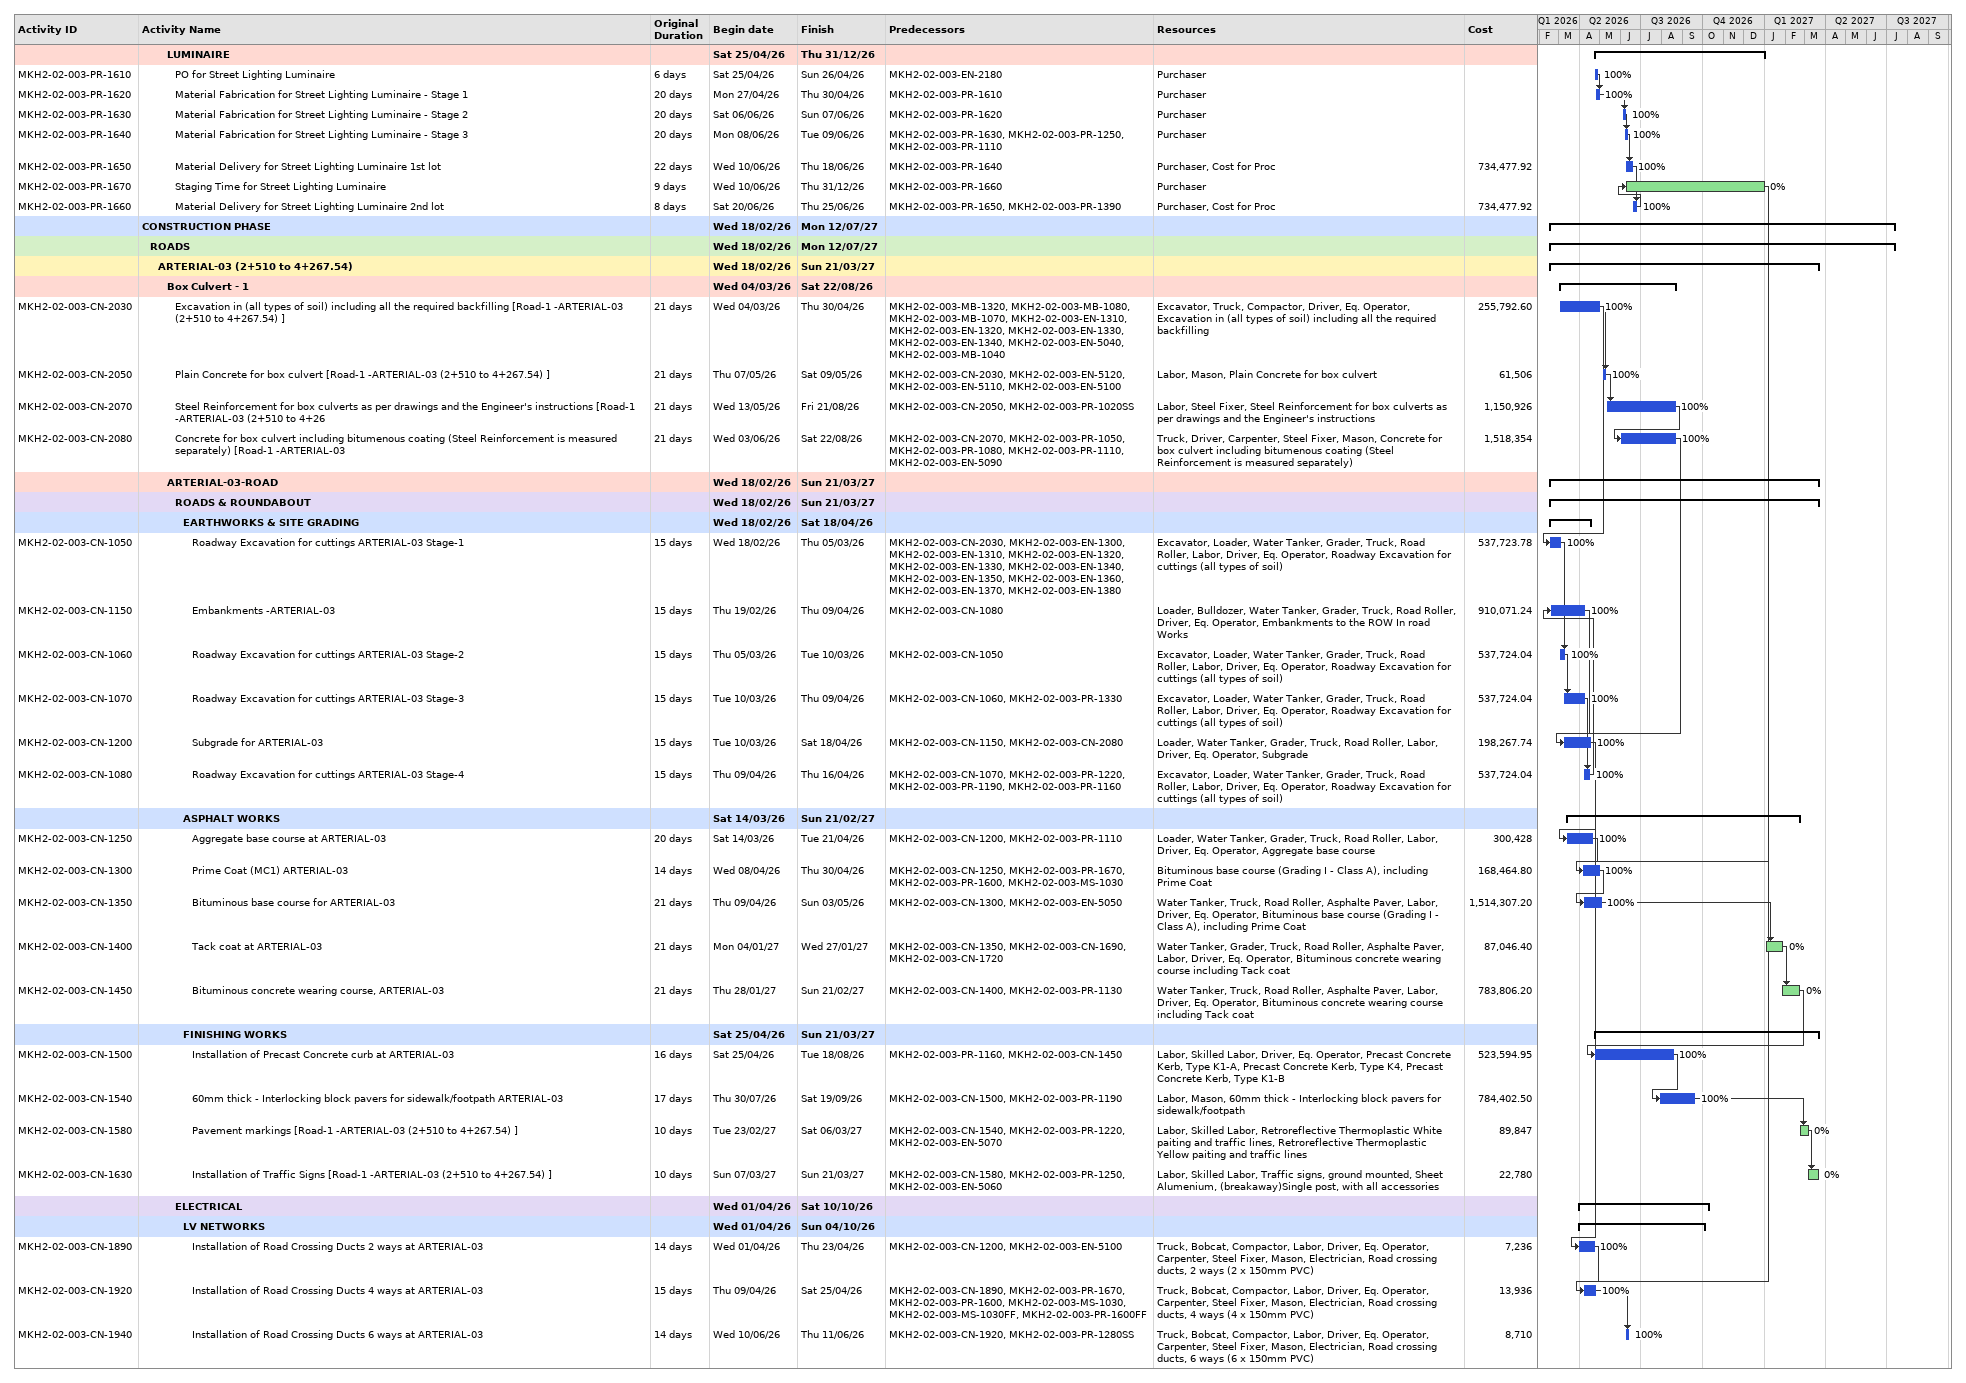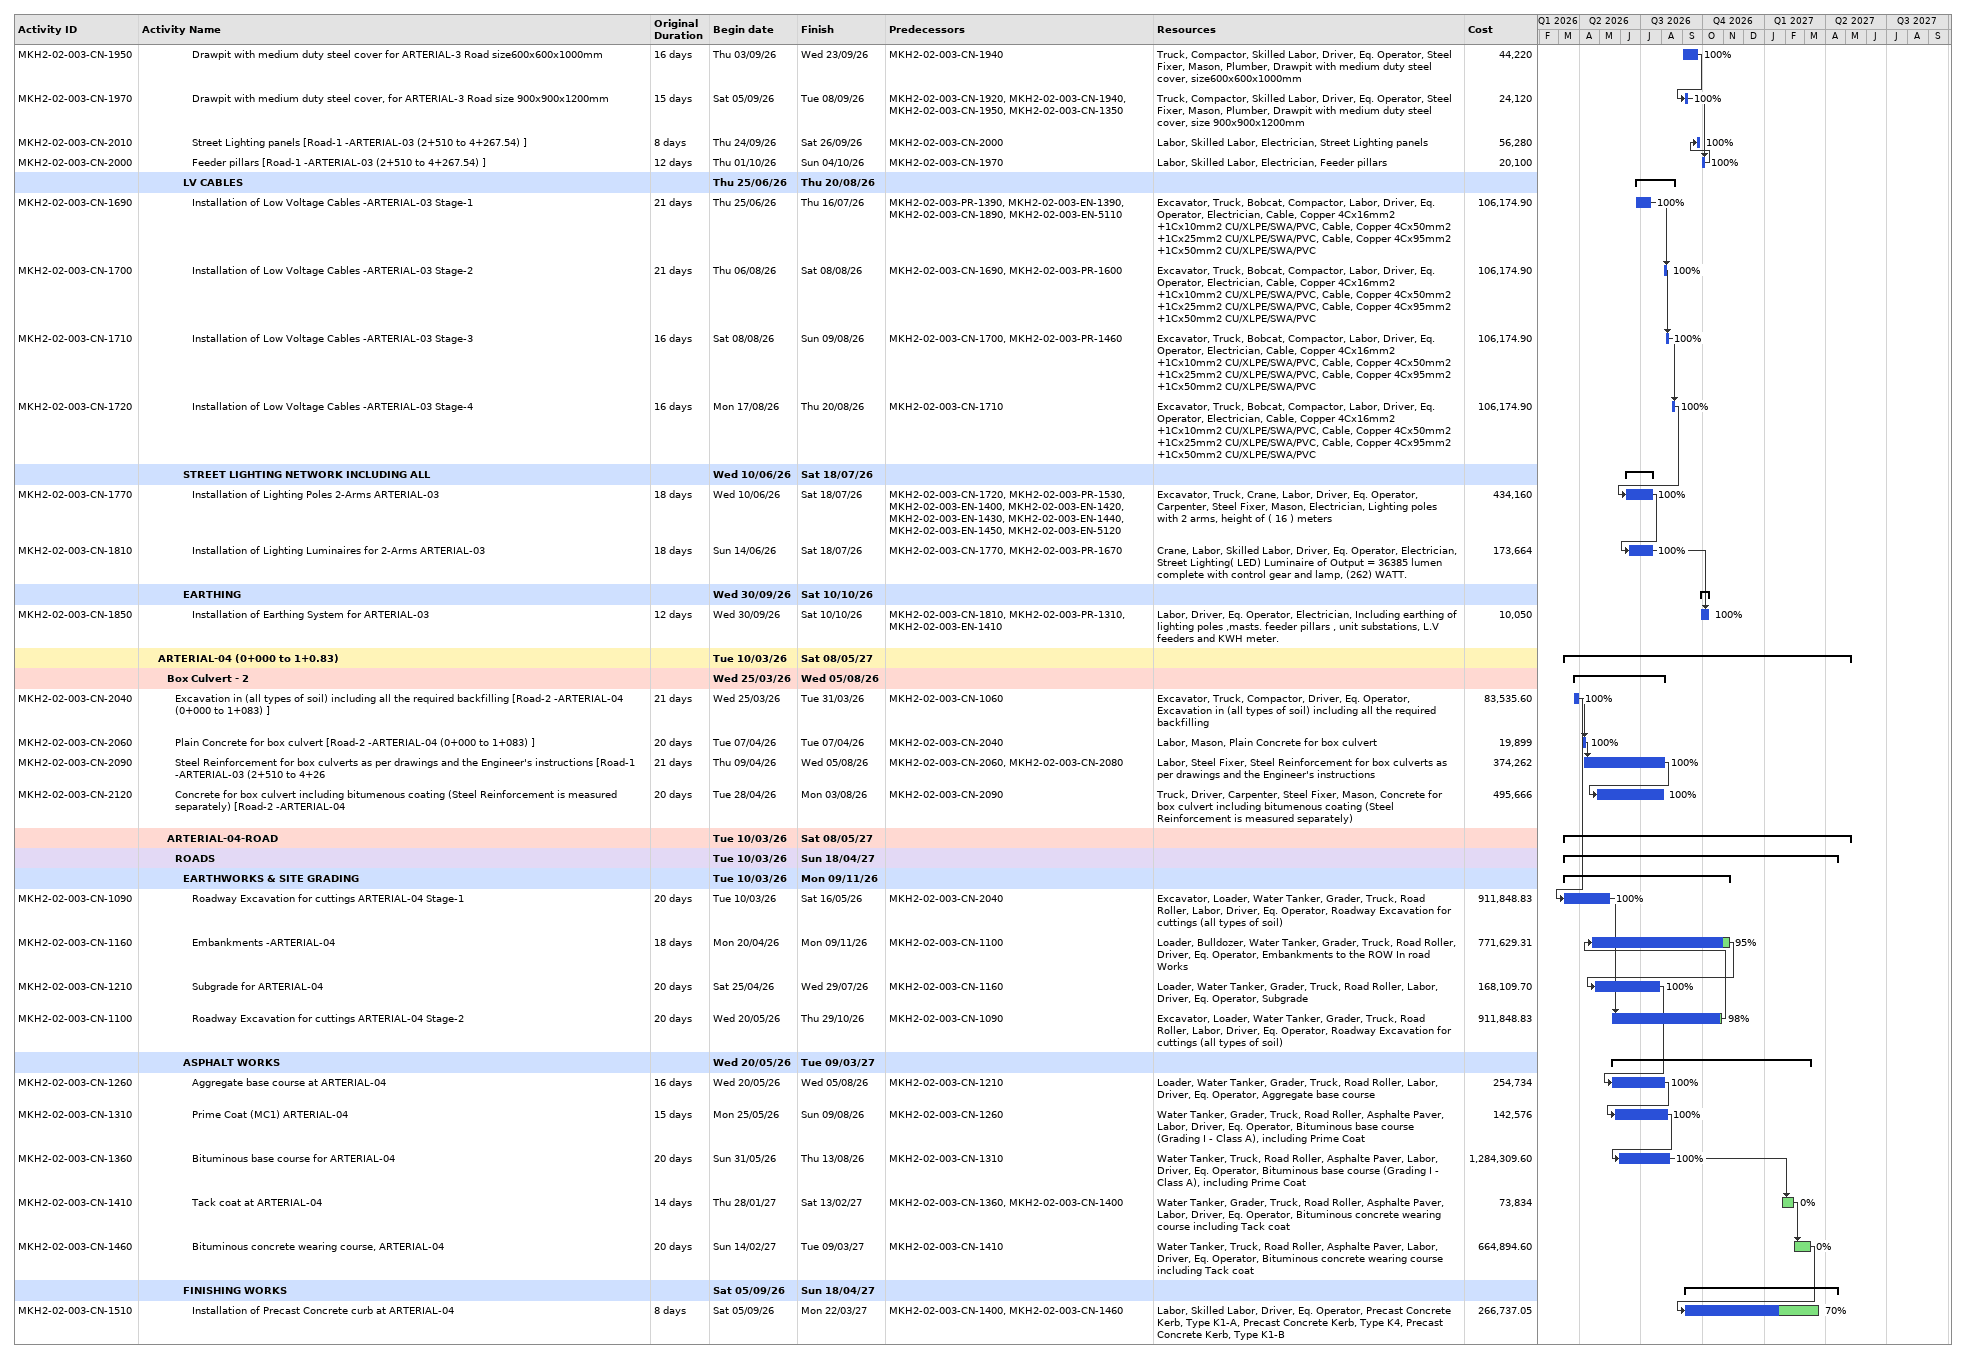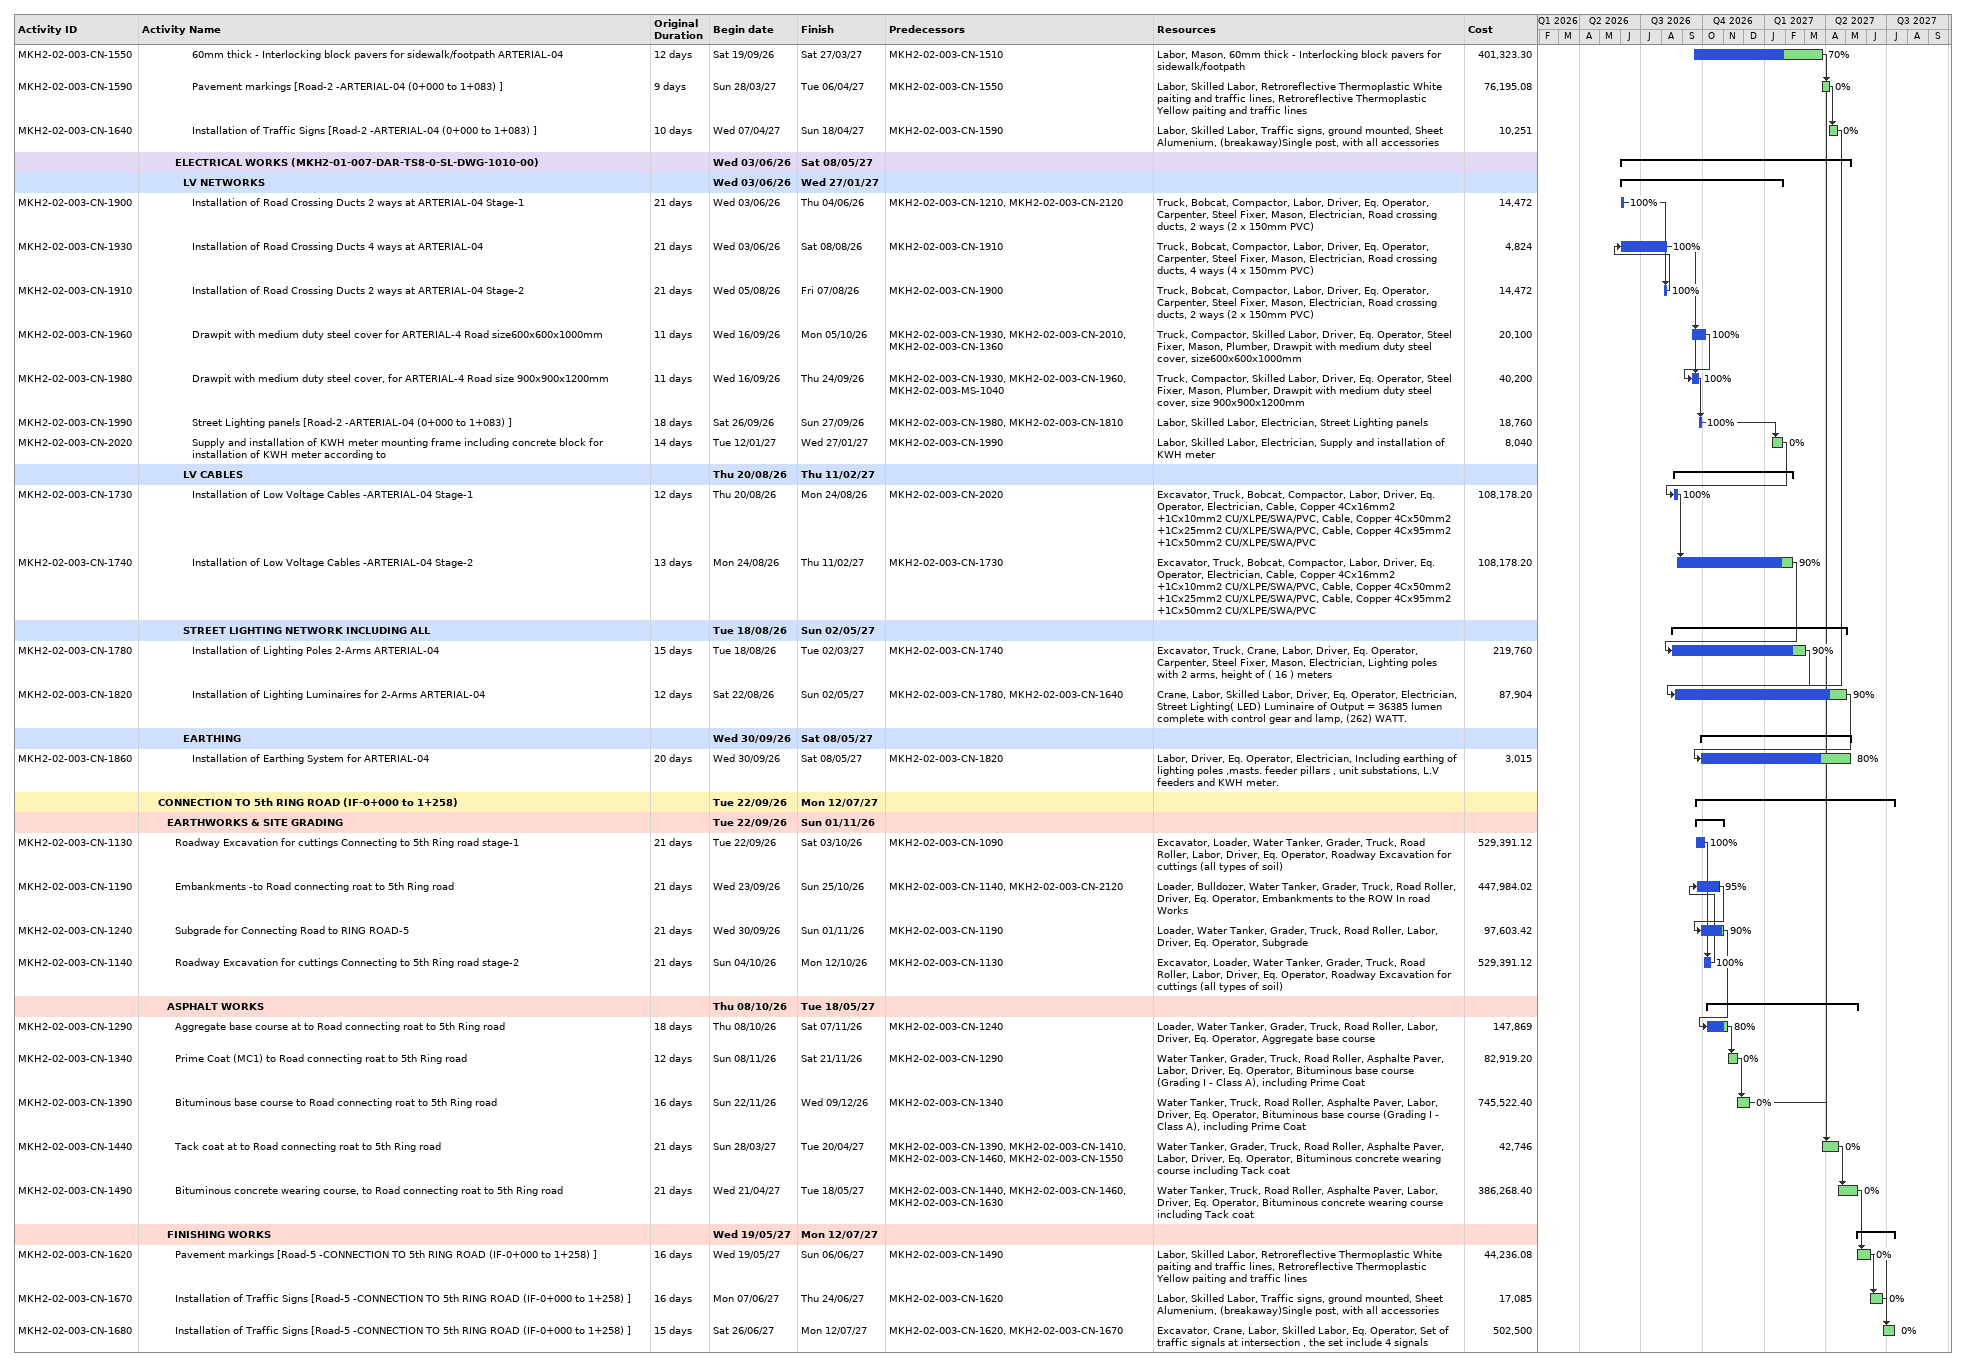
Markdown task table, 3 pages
| ID | Level | Task | Original duration | Start | Finish | Predecessors | Resources | % complete | Cost |
|---|---|---|---|---|---|---|---|---|---|
|  | 4 | **LUMINAIRE** |  | 2026-04-25 | 2026-12-31 |  |  |  |  |
| MKH2-02-003-PR-1610 | 5 | PO for Street Lighting Luminaire | 6d | 2026-04-25 | 2026-04-26 | MKH2-02-003-EN-2180 | Purchaser | 100 |  |
| MKH2-02-003-PR-1620 | 5 | Material Fabrication for Street Lighting Luminaire - Stage 1 | 20d | 2026-04-27 | 2026-04-30 | MKH2-02-003-PR-1610 | Purchaser | 100 |  |
| MKH2-02-003-PR-1630 | 5 | Material Fabrication for Street Lighting Luminaire - Stage 2 | 20d | 2026-06-06 | 2026-06-07 | MKH2-02-003-PR-1620 | Purchaser | 100 |  |
| MKH2-02-003-PR-1640 | 5 | Material Fabrication for Street Lighting Luminaire - Stage 3 | 20d | 2026-06-08 | 2026-06-09 | MKH2-02-003-PR-1630, MKH2-02-003-PR-1250, MKH2-02-003-PR-1110 | Purchaser | 100 |  |
| MKH2-02-003-PR-1650 | 5 | Material Delivery for Street Lighting Luminaire 1st lot | 22d | 2026-06-10 | 2026-06-18 | MKH2-02-003-PR-1640 | Purchaser, Cost for Proc | 100 | 734477.92 |
| MKH2-02-003-PR-1670 | 5 | Staging Time for Street Lighting Luminaire | 9d | 2026-06-10 | 2026-12-31 | MKH2-02-003-PR-1660 | Purchaser | 0 |  |
| MKH2-02-003-PR-1660 | 5 | Material Delivery for Street Lighting Luminaire 2nd lot | 8d | 2026-06-20 | 2026-06-25 | MKH2-02-003-PR-1650, MKH2-02-003-PR-1390 | Purchaser, Cost for Proc | 100 | 734477.92 |
|  | 1 | **CONSTRUCTION PHASE** |  | 2026-02-18 | 2027-07-12 |  |  |  |  |
|  | 2 | **ROADS** |  | 2026-02-18 | 2027-07-12 |  |  |  |  |
|  | 3 | **ARTERIAL-03 (2+510 to 4+267.54)** |  | 2026-02-18 | 2027-03-21 |  |  |  |  |
|  | 4 | **Box Culvert - 1** |  | 2026-03-04 | 2026-08-22 |  |  |  |  |
| MKH2-02-003-CN-2030 | 5 | Excavation in (all types of soil) including all the required backfilling [Road-1 -ARTERIAL-03 (2+510 to 4+267.54) ] | 21d | 2026-03-04 | 2026-04-30 | MKH2-02-003-MB-1320, MKH2-02-003-MB-1080, MKH2-02-003-MB-1070, MKH2-02-003-EN-1310, MKH2-02-003-EN-1320, MKH2-02-003-EN-1330, MKH2-02-003-EN-1340, MKH2-02-003-EN-5040, MKH2-02-003-MB-1040 | Excavator, Truck, Compactor, Driver, Eq. Operator, Excavation in (all types of soil) including all the required backfilling | 100 | 255792.60 |
| MKH2-02-003-CN-2050 | 5 | Plain Concrete for box culvert [Road-1 -ARTERIAL-03 (2+510 to 4+267.54) ] | 21d | 2026-05-07 | 2026-05-09 | MKH2-02-003-CN-2030, MKH2-02-003-EN-5120, MKH2-02-003-EN-5110, MKH2-02-003-EN-5100 | Labor, Mason, Plain Concrete for box culvert | 100 | 61506 |
| MKH2-02-003-CN-2070 | 5 | Steel Reinforcement for box culverts as per drawings and the Engineer's instructions [Road-1 -ARTERIAL-03 (2+510 to 4+26 | 21d | 2026-05-13 | 2026-08-21 | MKH2-02-003-CN-2050, MKH2-02-003-PR-1020SS | Labor, Steel Fixer, Steel Reinforcement for box culverts as per drawings and the Engineer's instructions | 100 | 1150926 |
| MKH2-02-003-CN-2080 | 5 | Concrete for box culvert including bitumenous coating (Steel Reinforcement is measured separately) [Road-1 -ARTERIAL-03 | 21d | 2026-06-03 | 2026-08-22 | MKH2-02-003-CN-2070, MKH2-02-003-PR-1050, MKH2-02-003-PR-1080, MKH2-02-003-PR-1110, MKH2-02-003-EN-5090 | Truck, Driver, Carpenter, Steel Fixer, Mason, Concrete for box culvert including bitumenous coating (Steel Reinforcement is measured separately) | 100 | 1518354 |
|  | 4 | **ARTERIAL-03-ROAD** |  | 2026-02-18 | 2027-03-21 |  |  |  |  |
|  | 5 | **ROADS & ROUNDABOUT** |  | 2026-02-18 | 2027-03-21 |  |  |  |  |
|  | 6 | **EARTHWORKS & SITE GRADING** |  | 2026-02-18 | 2026-04-18 |  |  |  |  |
| MKH2-02-003-CN-1050 | 7 | Roadway Excavation for cuttings ARTERIAL-03 Stage-1 | 15d | 2026-02-18 | 2026-03-05 | MKH2-02-003-CN-2030, MKH2-02-003-EN-1300, MKH2-02-003-EN-1310, MKH2-02-003-EN-1320, MKH2-02-003-EN-1330, MKH2-02-003-EN-1340, MKH2-02-003-EN-1350, MKH2-02-003-EN-1360, MKH2-02-003-EN-1370, MKH2-02-003-EN-1380 | Excavator, Loader, Water Tanker, Grader, Truck, Road Roller, Labor, Driver, Eq. Operator, Roadway Excavation for cuttings (all types of soil) | 100 | 537723.78 |
| MKH2-02-003-CN-1150 | 7 | Embankments -ARTERIAL-03 | 15d | 2026-02-19 | 2026-04-09 | MKH2-02-003-CN-1080 | Loader, Bulldozer, Water Tanker, Grader, Truck, Road Roller, Driver, Eq. Operator, Embankments to the ROW In road Works | 100 | 910071.24 |
| MKH2-02-003-CN-1060 | 7 | Roadway Excavation for cuttings ARTERIAL-03 Stage-2 | 15d | 2026-03-05 | 2026-03-10 | MKH2-02-003-CN-1050 | Excavator, Loader, Water Tanker, Grader, Truck, Road Roller, Labor, Driver, Eq. Operator, Roadway Excavation for cuttings (all types of soil) | 100 | 537724.04 |
| MKH2-02-003-CN-1070 | 7 | Roadway Excavation for cuttings ARTERIAL-03 Stage-3 | 15d | 2026-03-10 | 2026-04-09 | MKH2-02-003-CN-1060, MKH2-02-003-PR-1330 | Excavator, Loader, Water Tanker, Grader, Truck, Road Roller, Labor, Driver, Eq. Operator, Roadway Excavation for cuttings (all types of soil) | 100 | 537724.04 |
| MKH2-02-003-CN-1200 | 7 | Subgrade for ARTERIAL-03 | 15d | 2026-03-10 | 2026-04-18 | MKH2-02-003-CN-1150, MKH2-02-003-CN-2080 | Loader, Water Tanker, Grader, Truck, Road Roller, Labor, Driver, Eq. Operator, Subgrade | 100 | 198267.74 |
| MKH2-02-003-CN-1080 | 7 | Roadway Excavation for cuttings ARTERIAL-03 Stage-4 | 15d | 2026-04-09 | 2026-04-16 | MKH2-02-003-CN-1070, MKH2-02-003-PR-1220, MKH2-02-003-PR-1190, MKH2-02-003-PR-1160 | Excavator, Loader, Water Tanker, Grader, Truck, Road Roller, Labor, Driver, Eq. Operator, Roadway Excavation for cuttings (all types of soil) | 100 | 537724.04 |
|  | 6 | **ASPHALT WORKS** |  | 2026-03-14 | 2027-02-21 |  |  |  |  |
| MKH2-02-003-CN-1250 | 7 | Aggregate base course at ARTERIAL-03 | 20d | 2026-03-14 | 2026-04-21 | MKH2-02-003-CN-1200, MKH2-02-003-PR-1110 | Loader, Water Tanker, Grader, Truck, Road Roller, Labor, Driver, Eq. Operator, Aggregate base course | 100 | 300428 |
| MKH2-02-003-CN-1300 | 7 | Prime Coat (MC1) ARTERIAL-03 | 14d | 2026-04-08 | 2026-04-30 | MKH2-02-003-CN-1250, MKH2-02-003-PR-1670, MKH2-02-003-PR-1600, MKH2-02-003-MS-1030 | Bituminous base course (Grading I - Class A), including Prime Coat | 100 | 168464.80 |
| MKH2-02-003-CN-1350 | 7 | Bituminous base course for ARTERIAL-03 | 21d | 2026-04-09 | 2026-05-03 | MKH2-02-003-CN-1300, MKH2-02-003-EN-5050 | Water Tanker, Truck, Road Roller, Asphalte Paver, Labor, Driver, Eq. Operator, Bituminous base course (Grading I - Class A), including Prime Coat | 100 | 1514307.20 |
| MKH2-02-003-CN-1400 | 7 | Tack coat at ARTERIAL-03 | 21d | 2027-01-04 | 2027-01-27 | MKH2-02-003-CN-1350, MKH2-02-003-CN-1690, MKH2-02-003-CN-1720 | Water Tanker, Grader, Truck, Road Roller, Asphalte Paver, Labor, Driver, Eq. Operator, Bituminous concrete wearing course including Tack coat | 0 | 87046.40 |
| MKH2-02-003-CN-1450 | 7 | Bituminous concrete wearing course, ARTERIAL-03 | 21d | 2027-01-28 | 2027-02-21 | MKH2-02-003-CN-1400, MKH2-02-003-PR-1130 | Water Tanker, Truck, Road Roller, Asphalte Paver, Labor, Driver, Eq. Operator, Bituminous concrete wearing course including Tack coat | 0 | 783806.20 |
|  | 6 | **FINISHING WORKS** |  | 2026-04-25 | 2027-03-21 |  |  |  |  |
| MKH2-02-003-CN-1500 | 7 | Installation of Precast Concrete curb at ARTERIAL-03 | 16d | 2026-04-25 | 2026-08-18 | MKH2-02-003-PR-1160, MKH2-02-003-CN-1450 | Labor, Skilled Labor, Driver, Eq. Operator, Precast Concrete Kerb, Type K1-A, Precast Concrete Kerb, Type K4, Precast Concrete Kerb, Type K1-B | 100 | 523594.95 |
| MKH2-02-003-CN-1540 | 7 | 60mm thick - Interlocking block pavers for sidewalk/footpath ARTERIAL-03 | 17d | 2026-07-30 | 2026-09-19 | MKH2-02-003-CN-1500, MKH2-02-003-PR-1190 | Labor, Mason, 60mm thick - Interlocking block pavers for sidewalk/footpath | 100 | 784402.50 |
| MKH2-02-003-CN-1580 | 7 | Pavement markings [Road-1 -ARTERIAL-03 (2+510 to 4+267.54) ] | 10d | 2027-02-23 | 2027-03-06 | MKH2-02-003-CN-1540, MKH2-02-003-PR-1220, MKH2-02-003-EN-5070 | Labor, Skilled Labor, Retroreflective Thermoplastic White paiting and traffic lines, Retroreflective Thermoplastic Yellow paiting and traffic lines | 0 | 89847 |
| MKH2-02-003-CN-1630 | 7 | Installation of Traffic Signs [Road-1 -ARTERIAL-03 (2+510 to 4+267.54) ] | 10d | 2027-03-07 | 2027-03-21 | MKH2-02-003-CN-1580, MKH2-02-003-PR-1250, MKH2-02-003-EN-5060 | Labor, Skilled Labor, Traffic signs, ground mounted, Sheet Alumenium, (breakaway)Single post, with all accessories | 0 | 22780 |
|  | 5 | **ELECTRICAL** |  | 2026-04-01 | 2026-10-10 |  |  |  |  |
|  | 6 | **LV NETWORKS** |  | 2026-04-01 | 2026-10-04 |  |  |  |  |
| MKH2-02-003-CN-1890 | 7 | Installation of Road Crossing Ducts 2 ways at ARTERIAL-03 | 14d | 2026-04-01 | 2026-04-23 | MKH2-02-003-CN-1200, MKH2-02-003-EN-5100 | Truck, Bobcat, Compactor, Labor, Driver, Eq. Operator, Carpenter, Steel Fixer, Mason, Electrician, Road crossing ducts, 2 ways (2 x 150mm PVC) | 100 | 7236 |
| MKH2-02-003-CN-1920 | 7 | Installation of Road Crossing Ducts 4 ways at ARTERIAL-03 | 15d | 2026-04-09 | 2026-04-25 | MKH2-02-003-CN-1890, MKH2-02-003-PR-1670, MKH2-02-003-PR-1600, MKH2-02-003-MS-1030, MKH2-02-003-MS-1030FF, MKH2-02-003-PR-1600FF | Truck, Bobcat, Compactor, Labor, Driver, Eq. Operator, Carpenter, Steel Fixer, Mason, Electrician, Road crossing ducts, 4 ways (4 x 150mm PVC) | 100 | 13936 |
| MKH2-02-003-CN-1940 | 7 | Installation of Road Crossing Ducts 6 ways at ARTERIAL-03 | 14d | 2026-06-10 | 2026-06-11 | MKH2-02-003-CN-1920, MKH2-02-003-PR-1280SS | Truck, Bobcat, Compactor, Labor, Driver, Eq. Operator, Carpenter, Steel Fixer, Mason, Electrician, Road crossing ducts, 6 ways (6 x 150mm PVC) | 100 | 8710 |
| MKH2-02-003-CN-1950 | 7 | Drawpit with medium duty steel cover for ARTERIAL-3 Road size600x600x1000mm | 16d | 2026-09-03 | 2026-09-23 | MKH2-02-003-CN-1940 | Truck, Compactor, Skilled Labor, Driver, Eq. Operator, Steel Fixer, Mason, Plumber, Drawpit with medium duty steel cover, size600x600x1000mm | 100 | 44220 |
| MKH2-02-003-CN-1970 | 7 | Drawpit with medium duty steel cover, for ARTERIAL-3 Road size 900x900x1200mm | 15d | 2026-09-05 | 2026-09-08 | MKH2-02-003-CN-1920, MKH2-02-003-CN-1940, MKH2-02-003-CN-1950, MKH2-02-003-CN-1350 | Truck, Compactor, Skilled Labor, Driver, Eq. Operator, Steel Fixer, Mason, Plumber, Drawpit with medium duty steel cover, size 900x900x1200mm | 100 | 24120 |
| MKH2-02-003-CN-2010 | 7 | Street Lighting panels [Road-1 -ARTERIAL-03 (2+510 to 4+267.54) ] | 8d | 2026-09-24 | 2026-09-26 | MKH2-02-003-CN-2000 | Labor, Skilled Labor, Electrician, Street Lighting panels | 100 | 56280 |
| MKH2-02-003-CN-2000 | 7 | Feeder pillars [Road-1 -ARTERIAL-03 (2+510 to 4+267.54) ] | 12d | 2026-10-01 | 2026-10-04 | MKH2-02-003-CN-1970 | Labor, Skilled Labor, Electrician, Feeder pillars | 100 | 20100 |
|  | 6 | **LV CABLES** |  | 2026-06-25 | 2026-08-20 |  |  |  |  |
| MKH2-02-003-CN-1690 | 7 | Installation of Low Voltage Cables -ARTERIAL-03 Stage-1 | 21d | 2026-06-25 | 2026-07-16 | MKH2-02-003-PR-1390, MKH2-02-003-EN-1390, MKH2-02-003-CN-1890, MKH2-02-003-EN-5110 | Excavator, Truck, Bobcat, Compactor, Labor, Driver, Eq. Operator, Electrician, Cable, Copper 4Cx16mm2 +1Cx10mm2 CU/XLPE/SWA/PVC, Cable, Copper 4Cx50mm2 +1Cx25mm2 CU/XLPE/SWA/PVC, Cable, Copper 4Cx95mm2 +1Cx50mm2 CU/XLPE/SWA/PVC | 100 | 106174.90 |
| MKH2-02-003-CN-1700 | 7 | Installation of Low Voltage Cables -ARTERIAL-03 Stage-2 | 21d | 2026-08-06 | 2026-08-08 | MKH2-02-003-CN-1690, MKH2-02-003-PR-1600 | Excavator, Truck, Bobcat, Compactor, Labor, Driver, Eq. Operator, Electrician, Cable, Copper 4Cx16mm2 +1Cx10mm2 CU/XLPE/SWA/PVC, Cable, Copper 4Cx50mm2 +1Cx25mm2 CU/XLPE/SWA/PVC, Cable, Copper 4Cx95mm2 +1Cx50mm2 CU/XLPE/SWA/PVC | 100 | 106174.90 |
| MKH2-02-003-CN-1710 | 7 | Installation of Low Voltage Cables -ARTERIAL-03 Stage-3 | 16d | 2026-08-08 | 2026-08-09 | MKH2-02-003-CN-1700, MKH2-02-003-PR-1460 | Excavator, Truck, Bobcat, Compactor, Labor, Driver, Eq. Operator, Electrician, Cable, Copper 4Cx16mm2 +1Cx10mm2 CU/XLPE/SWA/PVC, Cable, Copper 4Cx50mm2 +1Cx25mm2 CU/XLPE/SWA/PVC, Cable, Copper 4Cx95mm2 +1Cx50mm2 CU/XLPE/SWA/PVC | 100 | 106174.90 |
| MKH2-02-003-CN-1720 | 7 | Installation of Low Voltage Cables -ARTERIAL-03 Stage-4 | 16d | 2026-08-17 | 2026-08-20 | MKH2-02-003-CN-1710 | Excavator, Truck, Bobcat, Compactor, Labor, Driver, Eq. Operator, Electrician, Cable, Copper 4Cx16mm2 +1Cx10mm2 CU/XLPE/SWA/PVC, Cable, Copper 4Cx50mm2 +1Cx25mm2 CU/XLPE/SWA/PVC, Cable, Copper 4Cx95mm2 +1Cx50mm2 CU/XLPE/SWA/PVC | 100 | 106174.90 |
|  | 6 | **STREET LIGHTING NETWORK INCLUDING ALL** |  | 2026-06-10 | 2026-07-18 |  |  |  |  |
| MKH2-02-003-CN-1770 | 7 | Installation of Lighting Poles 2-Arms ARTERIAL-03 | 18d | 2026-06-10 | 2026-07-18 | MKH2-02-003-CN-1720, MKH2-02-003-PR-1530, MKH2-02-003-EN-1400, MKH2-02-003-EN-1420, MKH2-02-003-EN-1430, MKH2-02-003-EN-1440, MKH2-02-003-EN-1450, MKH2-02-003-EN-5120 | Excavator, Truck, Crane, Labor, Driver, Eq. Operator, Carpenter, Steel Fixer, Mason, Electrician, Lighting poles with 2 arms, height of ( 16 ) meters | 100 | 434160 |
| MKH2-02-003-CN-1810 | 7 | Installation of Lighting Luminaires for 2-Arms ARTERIAL-03 | 18d | 2026-06-14 | 2026-07-18 | MKH2-02-003-CN-1770, MKH2-02-003-PR-1670 | Crane, Labor, Skilled Labor, Driver, Eq. Operator, Electrician, Street Lighting( LED) Luminaire of Output = 36385 lumen complete with control gear and lamp, (262) WATT. | 100 | 173664 |
|  | 6 | **EARTHING** |  | 2026-09-30 | 2026-10-10 |  |  |  |  |
| MKH2-02-003-CN-1850 | 7 | Installation of Earthing System for ARTERIAL-03 | 12d | 2026-09-30 | 2026-10-10 | MKH2-02-003-CN-1810, MKH2-02-003-PR-1310, MKH2-02-003-EN-1410 | Labor, Driver, Eq. Operator, Electrician, Including earthing of lighting poles ,masts. feeder pillars , unit substations, L.V feeders and KWH meter. | 100 | 10050 |
|  | 3 | **ARTERIAL-04 (0+000 to 1+0.83)** |  | 2026-03-10 | 2027-05-08 |  |  |  |  |
|  | 4 | **Box Culvert - 2** |  | 2026-03-25 | 2026-08-05 |  |  |  |  |
| MKH2-02-003-CN-2040 | 5 | Excavation in (all types of soil) including all the required backfilling [Road-2 -ARTERIAL-04 (0+000 to 1+083) ] | 21d | 2026-03-25 | 2026-03-31 | MKH2-02-003-CN-1060 | Excavator, Truck, Compactor, Driver, Eq. Operator, Excavation in (all types of soil) including all the required backfilling | 100 | 83535.60 |
| MKH2-02-003-CN-2060 | 5 | Plain Concrete for box culvert [Road-2 -ARTERIAL-04 (0+000 to 1+083) ] | 20d | 2026-04-07 | 2026-04-07 | MKH2-02-003-CN-2040 | Labor, Mason, Plain Concrete for box culvert | 100 | 19899 |
| MKH2-02-003-CN-2090 | 5 | Steel Reinforcement for box culverts as per drawings and the Engineer's instructions [Road-1 -ARTERIAL-03 (2+510 to 4+26 | 21d | 2026-04-09 | 2026-08-05 | MKH2-02-003-CN-2060, MKH2-02-003-CN-2080 | Labor, Steel Fixer, Steel Reinforcement for box culverts as per drawings and the Engineer's instructions | 100 | 374262 |
| MKH2-02-003-CN-2120 | 5 | Concrete for box culvert including bitumenous coating (Steel Reinforcement is measured separately) [Road-2 -ARTERIAL-04 | 20d | 2026-04-28 | 2026-08-03 | MKH2-02-003-CN-2090 | Truck, Driver, Carpenter, Steel Fixer, Mason, Concrete for box culvert including bitumenous coating (Steel Reinforcement is measured separately) | 100 | 495666 |
|  | 4 | **ARTERIAL-04-ROAD** |  | 2026-03-10 | 2027-05-08 |  |  |  |  |
|  | 5 | **ROADS** |  | 2026-03-10 | 2027-04-18 |  |  |  |  |
|  | 6 | **EARTHWORKS & SITE GRADING** |  | 2026-03-10 | 2026-11-09 |  |  |  |  |
| MKH2-02-003-CN-1090 | 7 | Roadway Excavation for cuttings ARTERIAL-04 Stage-1 | 20d | 2026-03-10 | 2026-05-16 | MKH2-02-003-CN-2040 | Excavator, Loader, Water Tanker, Grader, Truck, Road Roller, Labor, Driver, Eq. Operator, Roadway Excavation for cuttings (all types of soil) | 100 | 911848.83 |
| MKH2-02-003-CN-1160 | 7 | Embankments -ARTERIAL-04 | 18d | 2026-04-20 | 2026-11-09 | MKH2-02-003-CN-1100 | Loader, Bulldozer, Water Tanker, Grader, Truck, Road Roller, Driver, Eq. Operator, Embankments to the ROW In road Works | 95 | 771629.31 |
| MKH2-02-003-CN-1210 | 7 | Subgrade for ARTERIAL-04 | 20d | 2026-04-25 | 2026-07-29 | MKH2-02-003-CN-1160 | Loader, Water Tanker, Grader, Truck, Road Roller, Labor, Driver, Eq. Operator, Subgrade | 100 | 168109.70 |
| MKH2-02-003-CN-1100 | 7 | Roadway Excavation for cuttings ARTERIAL-04 Stage-2 | 20d | 2026-05-20 | 2026-10-29 | MKH2-02-003-CN-1090 | Excavator, Loader, Water Tanker, Grader, Truck, Road Roller, Labor, Driver, Eq. Operator, Roadway Excavation for cuttings (all types of soil) | 98 | 911848.83 |
|  | 6 | **ASPHALT WORKS** |  | 2026-05-20 | 2027-03-09 |  |  |  |  |
| MKH2-02-003-CN-1260 | 7 | Aggregate base course at ARTERIAL-04 | 16d | 2026-05-20 | 2026-08-05 | MKH2-02-003-CN-1210 | Loader, Water Tanker, Grader, Truck, Road Roller, Labor, Driver, Eq. Operator, Aggregate base course | 100 | 254734 |
| MKH2-02-003-CN-1310 | 7 | Prime Coat (MC1) ARTERIAL-04 | 15d | 2026-05-25 | 2026-08-09 | MKH2-02-003-CN-1260 | Water Tanker, Grader, Truck, Road Roller, Asphalte Paver, Labor, Driver, Eq. Operator, Bituminous base course (Grading I - Class A), including Prime Coat | 100 | 142576 |
| MKH2-02-003-CN-1360 | 7 | Bituminous base course for ARTERIAL-04 | 20d | 2026-05-31 | 2026-08-13 | MKH2-02-003-CN-1310 | Water Tanker, Truck, Road Roller, Asphalte Paver, Labor, Driver, Eq. Operator, Bituminous base course (Grading I - Class A), including Prime Coat | 100 | 1284309.60 |
| MKH2-02-003-CN-1410 | 7 | Tack coat at ARTERIAL-04 | 14d | 2027-01-28 | 2027-02-13 | MKH2-02-003-CN-1360, MKH2-02-003-CN-1400 | Water Tanker, Grader, Truck, Road Roller, Asphalte Paver, Labor, Driver, Eq. Operator, Bituminous concrete wearing course including Tack coat | 0 | 73834 |
| MKH2-02-003-CN-1460 | 7 | Bituminous concrete wearing course, ARTERIAL-04 | 20d | 2027-02-14 | 2027-03-09 | MKH2-02-003-CN-1410 | Water Tanker, Truck, Road Roller, Asphalte Paver, Labor, Driver, Eq. Operator, Bituminous concrete wearing course including Tack coat | 0 | 664894.60 |
|  | 6 | **FINISHING WORKS** |  | 2026-09-05 | 2027-04-18 |  |  |  |  |
| MKH2-02-003-CN-1510 | 7 | Installation of Precast Concrete curb at ARTERIAL-04 | 8d | 2026-09-05 | 2027-03-22 | MKH2-02-003-CN-1400, MKH2-02-003-CN-1460 | Labor, Skilled Labor, Driver, Eq. Operator, Precast Concrete Kerb, Type K1-A, Precast Concrete Kerb, Type K4, Precast Concrete Kerb, Type K1-B | 70 | 266737.05 |
| MKH2-02-003-CN-1550 | 7 | 60mm thick - Interlocking block pavers for sidewalk/footpath ARTERIAL-04 | 12d | 2026-09-19 | 2027-03-27 | MKH2-02-003-CN-1510 | Labor, Mason, 60mm thick - Interlocking block pavers for sidewalk/footpath | 70 | 401323.30 |
| MKH2-02-003-CN-1590 | 7 | Pavement markings [Road-2 -ARTERIAL-04 (0+000 to 1+083) ] | 9d | 2027-03-28 | 2027-04-06 | MKH2-02-003-CN-1550 | Labor, Skilled Labor, Retroreflective Thermoplastic White paiting and traffic lines, Retroreflective Thermoplastic Yellow paiting and traffic lines | 0 | 76195.08 |
| MKH2-02-003-CN-1640 | 7 | Installation of Traffic Signs [Road-2 -ARTERIAL-04 (0+000 to 1+083) ] | 10d | 2027-04-07 | 2027-04-18 | MKH2-02-003-CN-1590 | Labor, Skilled Labor, Traffic signs, ground mounted, Sheet Alumenium, (breakaway)Single post, with all accessories | 0 | 10251 |
|  | 5 | **ELECTRICAL WORKS (MKH2-01-007-DAR-TS8-0-SL-DWG-1010-00)** |  | 2026-06-03 | 2027-05-08 |  |  |  |  |
|  | 6 | **LV NETWORKS** |  | 2026-06-03 | 2027-01-27 |  |  |  |  |
| MKH2-02-003-CN-1900 | 7 | Installation of Road Crossing Ducts 2 ways at ARTERIAL-04 Stage-1 | 21d | 2026-06-03 | 2026-06-04 | MKH2-02-003-CN-1210, MKH2-02-003-CN-2120 | Truck, Bobcat, Compactor, Labor, Driver, Eq. Operator, Carpenter, Steel Fixer, Mason, Electrician, Road crossing ducts, 2 ways (2 x 150mm PVC) | 100 | 14472 |
| MKH2-02-003-CN-1930 | 7 | Installation of Road Crossing Ducts 4 ways at ARTERIAL-04 | 21d | 2026-06-03 | 2026-08-08 | MKH2-02-003-CN-1910 | Truck, Bobcat, Compactor, Labor, Driver, Eq. Operator, Carpenter, Steel Fixer, Mason, Electrician, Road crossing ducts, 4 ways (4 x 150mm PVC) | 100 | 4824 |
| MKH2-02-003-CN-1910 | 7 | Installation of Road Crossing Ducts 2 ways at ARTERIAL-04 Stage-2 | 21d | 2026-08-05 | 2026-08-07 | MKH2-02-003-CN-1900 | Truck, Bobcat, Compactor, Labor, Driver, Eq. Operator, Carpenter, Steel Fixer, Mason, Electrician, Road crossing ducts, 2 ways (2 x 150mm PVC) | 100 | 14472 |
| MKH2-02-003-CN-1960 | 7 | Drawpit with medium duty steel cover for ARTERIAL-4 Road size600x600x1000mm | 11d | 2026-09-16 | 2026-10-05 | MKH2-02-003-CN-1930, MKH2-02-003-CN-2010, MKH2-02-003-CN-1360 | Truck, Compactor, Skilled Labor, Driver, Eq. Operator, Steel Fixer, Mason, Plumber, Drawpit with medium duty steel cover, size600x600x1000mm | 100 | 20100 |
| MKH2-02-003-CN-1980 | 7 | Drawpit with medium duty steel cover, for ARTERIAL-4 Road size 900x900x1200mm | 11d | 2026-09-16 | 2026-09-24 | MKH2-02-003-CN-1930, MKH2-02-003-CN-1960, MKH2-02-003-MS-1040 | Truck, Compactor, Skilled Labor, Driver, Eq. Operator, Steel Fixer, Mason, Plumber, Drawpit with medium duty steel cover, size 900x900x1200mm | 100 | 40200 |
| MKH2-02-003-CN-1990 | 7 | Street Lighting panels [Road-2 -ARTERIAL-04 (0+000 to 1+083) ] | 18d | 2026-09-26 | 2026-09-27 | MKH2-02-003-CN-1980, MKH2-02-003-CN-1810 | Labor, Skilled Labor, Electrician, Street Lighting panels | 100 | 18760 |
| MKH2-02-003-CN-2020 | 7 | Supply and installation of KWH meter mounting frame including concrete block for installation of KWH meter according to | 14d | 2027-01-12 | 2027-01-27 | MKH2-02-003-CN-1990 | Labor, Skilled Labor, Electrician, Supply and installation of KWH meter | 0 | 8040 |
|  | 6 | **LV CABLES** |  | 2026-08-20 | 2027-02-11 |  |  |  |  |
| MKH2-02-003-CN-1730 | 7 | Installation of Low Voltage Cables -ARTERIAL-04 Stage-1 | 12d | 2026-08-20 | 2026-08-24 | MKH2-02-003-CN-2020 | Excavator, Truck, Bobcat, Compactor, Labor, Driver, Eq. Operator, Electrician, Cable, Copper 4Cx16mm2 +1Cx10mm2 CU/XLPE/SWA/PVC, Cable, Copper 4Cx50mm2 +1Cx25mm2 CU/XLPE/SWA/PVC, Cable, Copper 4Cx95mm2 +1Cx50mm2 CU/XLPE/SWA/PVC | 100 | 108178.20 |
| MKH2-02-003-CN-1740 | 7 | Installation of Low Voltage Cables -ARTERIAL-04 Stage-2 | 13d | 2026-08-24 | 2027-02-11 | MKH2-02-003-CN-1730 | Excavator, Truck, Bobcat, Compactor, Labor, Driver, Eq. Operator, Electrician, Cable, Copper 4Cx16mm2 +1Cx10mm2 CU/XLPE/SWA/PVC, Cable, Copper 4Cx50mm2 +1Cx25mm2 CU/XLPE/SWA/PVC, Cable, Copper 4Cx95mm2 +1Cx50mm2 CU/XLPE/SWA/PVC | 90 | 108178.20 |
|  | 6 | **STREET LIGHTING NETWORK INCLUDING ALL** |  | 2026-08-18 | 2027-05-02 |  |  |  |  |
| MKH2-02-003-CN-1780 | 7 | Installation of Lighting Poles 2-Arms ARTERIAL-04 | 15d | 2026-08-18 | 2027-03-02 | MKH2-02-003-CN-1740 | Excavator, Truck, Crane, Labor, Driver, Eq. Operator, Carpenter, Steel Fixer, Mason, Electrician, Lighting poles with 2 arms, height of ( 16 ) meters | 90 | 219760 |
| MKH2-02-003-CN-1820 | 7 | Installation of Lighting Luminaires for 2-Arms ARTERIAL-04 | 12d | 2026-08-22 | 2027-05-02 | MKH2-02-003-CN-1780, MKH2-02-003-CN-1640 | Crane, Labor, Skilled Labor, Driver, Eq. Operator, Electrician, Street Lighting( LED) Luminaire of Output = 36385 lumen complete with control gear and lamp, (262) WATT. | 90 | 87904 |
|  | 6 | **EARTHING** |  | 2026-09-30 | 2027-05-08 |  |  |  |  |
| MKH2-02-003-CN-1860 | 7 | Installation of Earthing System for ARTERIAL-04 | 20d | 2026-09-30 | 2027-05-08 | MKH2-02-003-CN-1820 | Labor, Driver, Eq. Operator, Electrician, Including earthing of lighting poles ,masts. feeder pillars , unit substations, L.V feeders and KWH meter. | 80 | 3015 |
|  | 3 | **CONNECTION TO 5th RING ROAD (IF-0+000 to 1+258)** |  | 2026-09-22 | 2027-07-12 |  |  |  |  |
|  | 4 | **EARTHWORKS & SITE GRADING** |  | 2026-09-22 | 2026-11-01 |  |  |  |  |
| MKH2-02-003-CN-1130 | 5 | Roadway Excavation for cuttings Connecting to 5th Ring road stage-1 | 21d | 2026-09-22 | 2026-10-03 | MKH2-02-003-CN-1090 | Excavator, Loader, Water Tanker, Grader, Truck, Road Roller, Labor, Driver, Eq. Operator, Roadway Excavation for cuttings (all types of soil) | 100 | 529391.12 |
| MKH2-02-003-CN-1190 | 5 | Embankments -to Road connecting roat to 5th Ring road | 21d | 2026-09-23 | 2026-10-25 | MKH2-02-003-CN-1140, MKH2-02-003-CN-2120 | Loader, Bulldozer, Water Tanker, Grader, Truck, Road Roller, Driver, Eq. Operator, Embankments to the ROW In road Works | 95 | 447984.02 |
| MKH2-02-003-CN-1240 | 5 | Subgrade for Connecting Road to RING ROAD-5 | 21d | 2026-09-30 | 2026-11-01 | MKH2-02-003-CN-1190 | Loader, Water Tanker, Grader, Truck, Road Roller, Labor, Driver, Eq. Operator, Subgrade | 90 | 97603.42 |
| MKH2-02-003-CN-1140 | 5 | Roadway Excavation for cuttings Connecting to 5th Ring road stage-2 | 21d | 2026-10-04 | 2026-10-12 | MKH2-02-003-CN-1130 | Excavator, Loader, Water Tanker, Grader, Truck, Road Roller, Labor, Driver, Eq. Operator, Roadway Excavation for cuttings (all types of soil) | 100 | 529391.12 |
|  | 4 | **ASPHALT WORKS** |  | 2026-10-08 | 2027-05-18 |  |  |  |  |
| MKH2-02-003-CN-1290 | 5 | Aggregate base course at to Road connecting roat to 5th Ring road | 18d | 2026-10-08 | 2026-11-07 | MKH2-02-003-CN-1240 | Loader, Water Tanker, Grader, Truck, Road Roller, Labor, Driver, Eq. Operator, Aggregate base course | 80 | 147869 |
| MKH2-02-003-CN-1340 | 5 | Prime Coat (MC1) to Road connecting roat to 5th Ring road | 12d | 2026-11-08 | 2026-11-21 | MKH2-02-003-CN-1290 | Water Tanker, Grader, Truck, Road Roller, Asphalte Paver, Labor, Driver, Eq. Operator, Bituminous base course (Grading I - Class A), including Prime Coat | 0 | 82919.20 |
| MKH2-02-003-CN-1390 | 5 | Bituminous base course to Road connecting roat to 5th Ring road | 16d | 2026-11-22 | 2026-12-09 | MKH2-02-003-CN-1340 | Water Tanker, Truck, Road Roller, Asphalte Paver, Labor, Driver, Eq. Operator, Bituminous base course (Grading I - Class A), including Prime Coat | 0 | 745522.40 |
| MKH2-02-003-CN-1440 | 5 | Tack coat at to Road connecting roat to 5th Ring road | 21d | 2027-03-28 | 2027-04-20 | MKH2-02-003-CN-1390, MKH2-02-003-CN-1410, MKH2-02-003-CN-1460, MKH2-02-003-CN-1550 | Water Tanker, Grader, Truck, Road Roller, Asphalte Paver, Labor, Driver, Eq. Operator, Bituminous concrete wearing course including Tack coat | 0 | 42746 |
| MKH2-02-003-CN-1490 | 5 | Bituminous concrete wearing course, to Road connecting roat to 5th Ring road | 21d | 2027-04-21 | 2027-05-18 | MKH2-02-003-CN-1440, MKH2-02-003-CN-1460, MKH2-02-003-CN-1630 | Water Tanker, Truck, Road Roller, Asphalte Paver, Labor, Driver, Eq. Operator, Bituminous concrete wearing course including Tack coat | 0 | 386268.40 |
|  | 4 | **FINISHING WORKS** |  | 2027-05-19 | 2027-07-12 |  |  |  |  |
| MKH2-02-003-CN-1620 | 5 | Pavement markings [Road-5 -CONNECTION TO 5th RING ROAD (IF-0+000 to 1+258) ] | 16d | 2027-05-19 | 2027-06-06 | MKH2-02-003-CN-1490 | Labor, Skilled Labor, Retroreflective Thermoplastic White paiting and traffic lines, Retroreflective Thermoplastic Yellow paiting and traffic lines | 0 | 44236.08 |
| MKH2-02-003-CN-1670 | 5 | Installation of Traffic Signs [Road-5 -CONNECTION TO 5th RING ROAD (IF-0+000 to 1+258) ] | 16d | 2027-06-07 | 2027-06-24 | MKH2-02-003-CN-1620 | Labor, Skilled Labor, Traffic signs, ground mounted, Sheet Alumenium, (breakaway)Single post, with all accessories | 0 | 17085 |
| MKH2-02-003-CN-1680 | 5 | Installation of Traffic Signs [Road-5 -CONNECTION TO 5th RING ROAD (IF-0+000 to 1+258) ] | 15d | 2027-06-26 | 2027-07-12 | MKH2-02-003-CN-1620, MKH2-02-003-CN-1670 | Excavator, Crane, Labor, Skilled Labor, Eq. Operator, Set of traffic signals at intersection , the set include 4 signals | 0 | 502500 |
